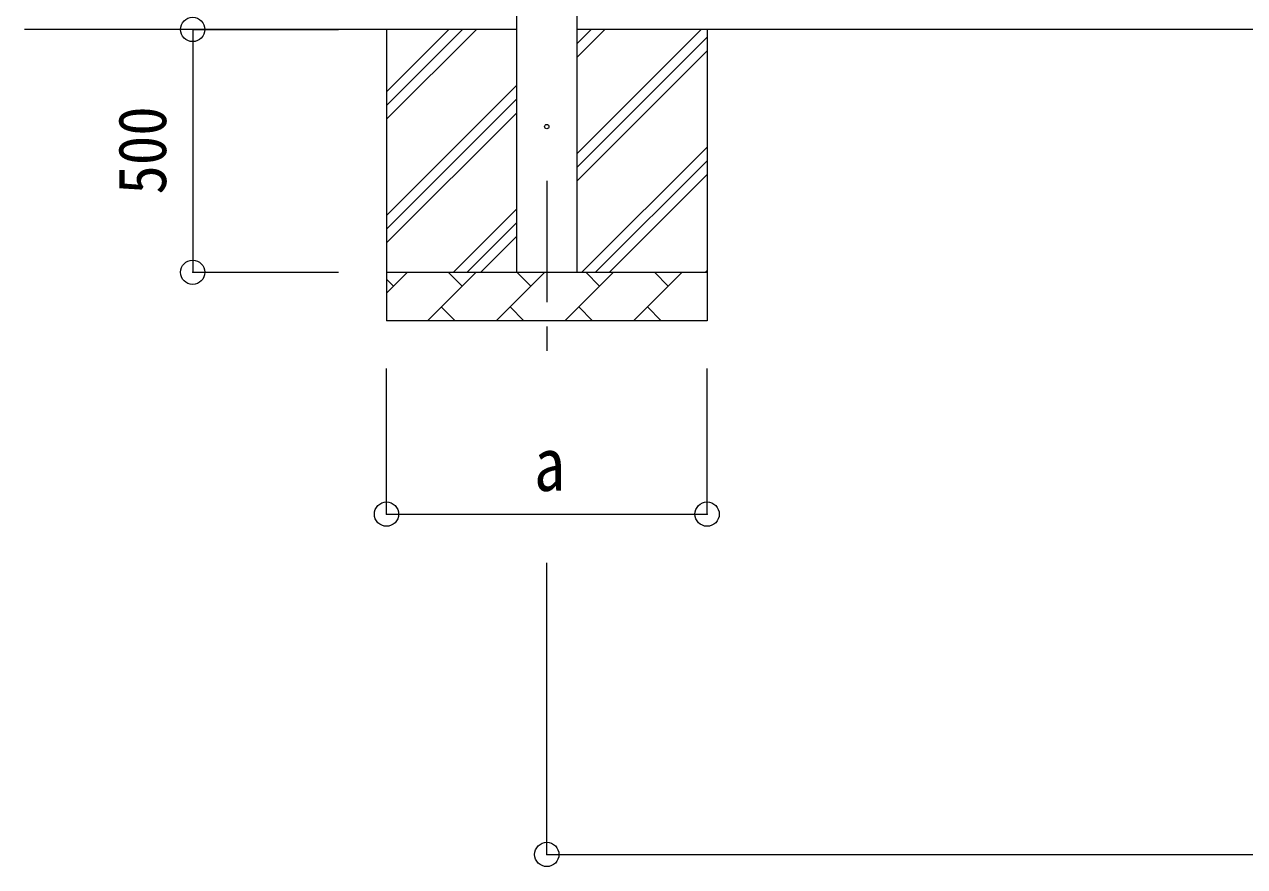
# Model space of a CAD drawing. Units: millimetres at full size, sheet at 1:50; details may follow other scales. Extents: x -14053 to 14053, y -9700 to 9700.
# Drawn here: x -9900 to -7388, y -3655 to -1920 of the extents above; entities that cross this region are included whole.
import ezdxf
from ezdxf.enums import TextEntityAlignment as Align

# ---------------------------------------------------------------- set-up
doc = ezdxf.new("R2010")
doc.units = ezdxf.units.MM
doc.header["$LTSCALE"] = 50
doc.header["$PDMODE"] = 32
doc.header["$PDSIZE"] = 50
doc.linetypes.add('CHAIN1', pattern=[8, 5, -1, 1, -1])
for name, color, linetype, lineweight in [('0-2_建具', 4, 'Continuous', 9), ('0-3_階段', 7, 'CHAIN1', 9), ('0-4_設備', 7, 'Continuous', 9), ('0-6_手摺', 6, 'Continuous', 9), ('0-8_外構', 6, 'Continuous', 9)]:
    doc.layers.add(name, color=color, linetype=linetype, lineweight=lineweight)
doc.styles.add('ＭＳ ゴシック', font='')
doc.styles.get('ＭＳ ゴシック').set_extended_font_data('MS Gothic')

msp = doc.modelspace()

# ---------------------------------------------------------------- linework, layer by layer
at = {"layer": '0-2_建具'}
for p, q in [((-8886.97, 424.39), (-8886.97, -2430.61)), ((-8761.97, -2430.61), (-8761.97, 424.39))]:
    msp.add_line(p, q, dxfattribs=at)
msp.add_circle((-8824.47, -2130.61), 4.5, dxfattribs=at)
at = {"layer": '0-3_階段'}
msp.add_line((-8824.47, -2242.27), (-8824.47, -2628.72), dxfattribs=at)
at = {"layer": '0-4_設備'}
for p, q in [((-8886.97, -1930.61), (-9899.92, -1930.61)), ((-9154.47, -1930.61), (-9154.47, -2530.61)), ((-9154.47, -2115.66), (-8969.42, -1930.61)), ((-9154.47, -2087.37), (-8997.71, -1930.61)), ((-9154.47, -2059.09), (-9025.99, -1930.61)), ((-3613.47, -1930.61), (-8761.97, -1930.61)), ((-8761.97, -2185.71), (-8506.88, -1930.61)), ((-8761.97, -1987.72), (-8704.87, -1930.61)), ((-8761.97, -1959.43), (-8733.15, -1930.61)), ((-8494.47, -1930.61), (-8494.47, -2530.61)), ((-8761.97, -2213.99), (-8494.47, -1946.49)), ((-8761.97, -2242.27), (-8494.47, -1974.77)), ((-9154.47, -2313.65), (-8886.97, -2046.15)), ((-9154.47, -2341.93), (-8886.97, -2074.43)), ((-9154.47, -2370.22), (-8886.97, -2102.72)), ((-8752.32, -2430.61), (-8494.47, -2172.76)), ((-8724.03, -2430.61), (-8494.47, -2201.05)), ((-8695.75, -2430.61), (-8494.47, -2229.33)), ((-9016.88, -2430.61), (-8886.97, -2300.71)), ((-8988.59, -2430.61), (-8886.97, -2328.99)), ((-8960.31, -2430.61), (-8886.97, -2357.27)), ((-9154.47, -2430.61), (-8494.47, -2430.61)), ((-9154.47, -2473.5), (-9111.58, -2430.61)), ((-9070.16, -2530.61), (-8970.16, -2430.61)), ((-8998.71, -2459.16), (-9027.27, -2430.61)), ((-8928.74, -2530.61), (-8828.74, -2430.61)), ((-8857.29, -2459.16), (-8885.85, -2430.61)), ((-8787.32, -2530.61), (-8687.32, -2430.61)), ((-8715.87, -2459.16), (-8744.42, -2430.61)), ((-8645.9, -2530.61), (-8545.9, -2430.61)), ((-8574.45, -2459.16), (-8603, -2430.61)), ((-8497.76, -2430.61), (-8494.47, -2427.32)), ((-9140.13, -2459.16), (-9154.47, -2444.82)), ((-9041.61, -2502.05), (-9013.05, -2530.61)), ((-8900.19, -2502.05), (-8871.63, -2530.61)), ((-8758.76, -2502.05), (-8730.21, -2530.61)), ((-8617.34, -2502.05), (-8588.79, -2530.61)), ((-8494.47, -2530.61), (-9154.47, -2530.61))]:
    msp.add_line(p, q, dxfattribs=at)
at = {"layer": '0-6_手摺'}
msp.add_line((-9553.47, -1930.61), (-9553.47, -2430.61), dxfattribs=at)
at = {"layer": '0-8_外構'}
for p, q in [((-9553.47, -1930.61), (-9253.47, -1930.61)), ((-9553.47, -2430.61), (-9253.47, -2430.61)), ((-9154.47, -2928.72), (-9154.47, -2628.72)), ((-8494.47, -2928.72), (-8494.47, -2628.72)), ((-9154.47, -2928.72), (-8494.47, -2928.72)), ((-8824.47, -3629.61), (-8824.47, -3028.72)), ((-8824.47, -3629.61), (-3487.97, -3629.61))]:
    msp.add_line(p, q, dxfattribs=at)
for p in [(-9553.47, -1930.61), (-9553.47, -2430.61), (-9154.47, -2928.72), (-8494.47, -2928.72), (-8824.47, -3629.61)]:
    msp.add_point(p, dxfattribs=at)

# ---------------------------------------------------------------- texts
at = {"layer": '0-8_外構', "color": 7, "style": 'ＭＳ ゴシック', "width": 0.9}
msp.add_text('500', height=98.97, rotation=90, dxfattribs=at).set_placement((-9578.47, -2270.61), align=Align.BOTTOM_LEFT)
at = {"layer": '0-8_外構', "color": 7, "style": 'ＭＳ ゴシック', "width": 0.85}
msp.add_text('a', height=110, dxfattribs=at).set_placement((-8850.72, -2913.72), align=Align.BOTTOM_LEFT)

doc.saveas('drawing.dxf')
